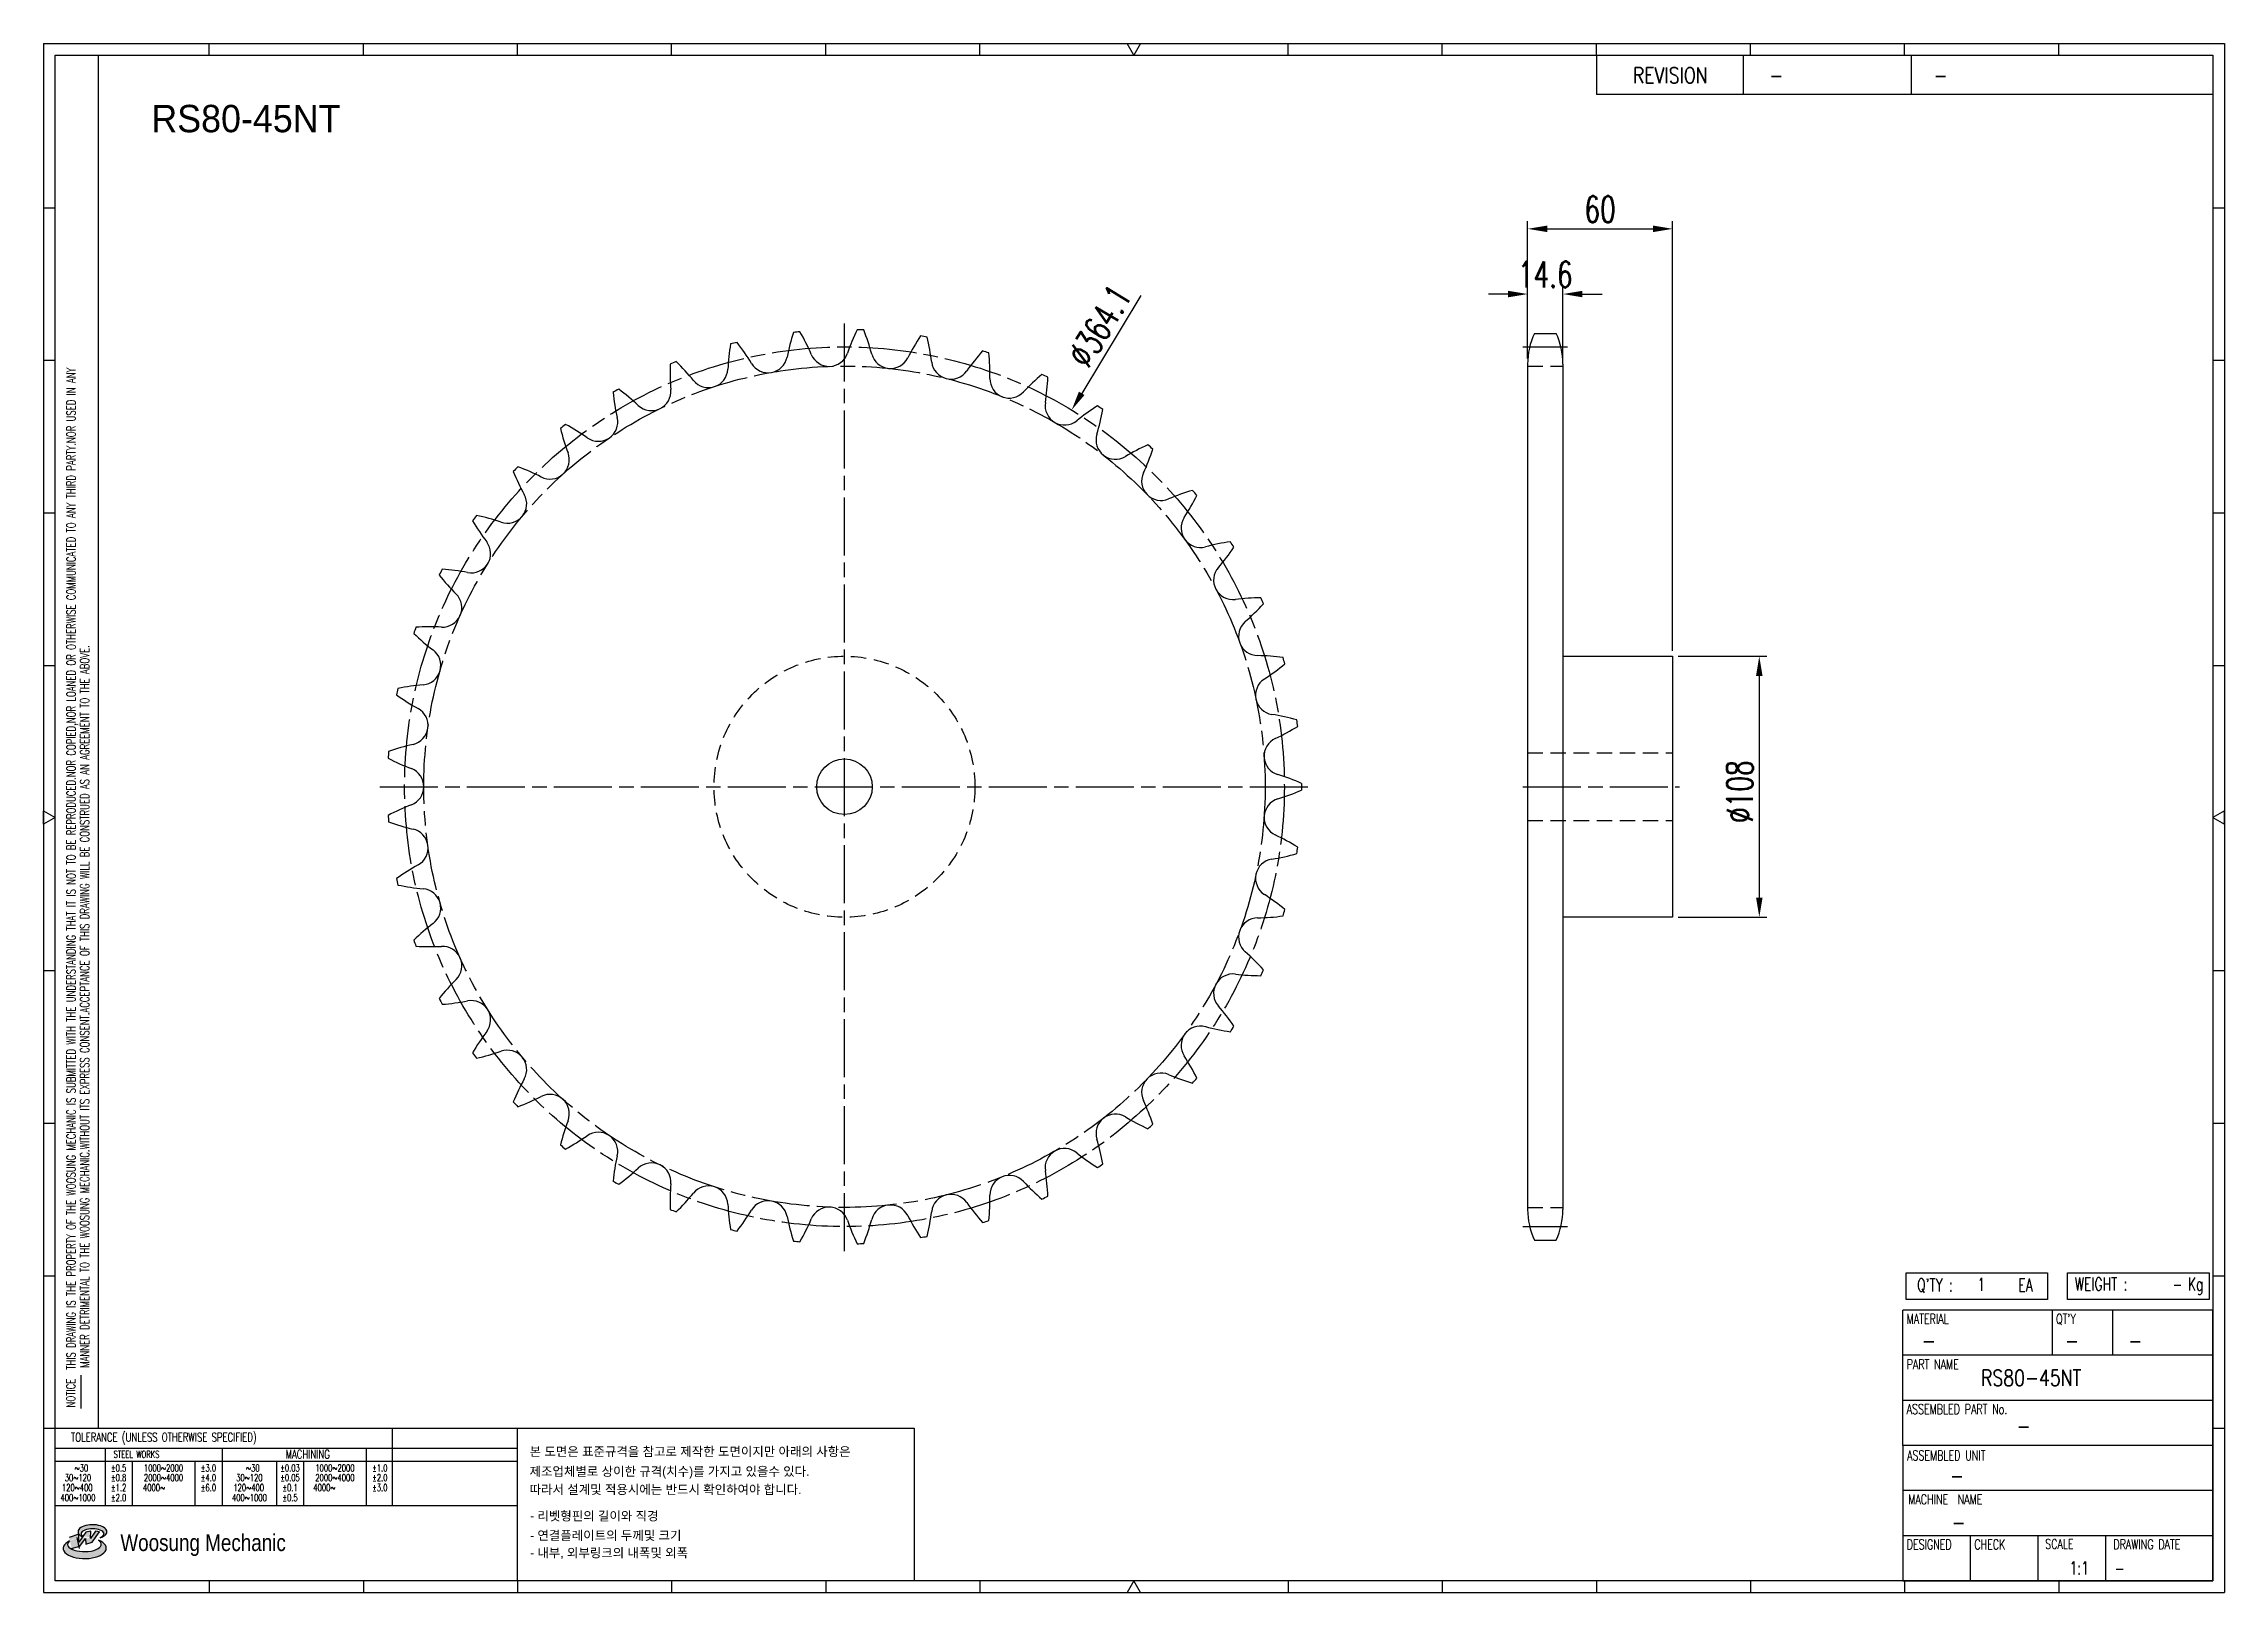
# Model space of a CAD drawing. Header units: millimetres. Extents: x 26815 to 27718, y 34 to 675.
import ezdxf
from ezdxf.enums import TextEntityAlignment as Align

# ---------------------------------------------------------------- set-up
doc = ezdxf.new("R2010")
doc.units = ezdxf.units.MM
for name, pattern in [('AM_ISO08W050', [18, 12, -1.5, 3, -1.5]), ('AM_ISO08W050x2', [9, 6, -0.75, 1.5, -0.75]), ('HIDDEN', [9.525, 6.35, -3.175])]:
    doc.linetypes.add(name, pattern=pattern)
doc.layers.get('Defpoints').update_dxf_attribs({"color": 80})
doc.layers.add('CL2', color=4, linetype='AM_ISO08W050', lineweight=25)
for name, color, linetype in [('HL', 2, 'HIDDEN'), ('LOGO', 7, 'Continuous'), ('S-DIM', 7, 'Continuous'), ('TITLE', 7, 'Continuous')]:
    doc.layers.add(name, color=color, linetype=linetype)
doc.styles.add('HAN', font='ROMANS.shx', dxfattribs={"width": 0.7, "bigfont": 'whgtxt.shx'})
doc.styles.add('HKD_ST2', font='romans.shx', dxfattribs={"width": 0.7, "height": 4, "bigfont": '@extfont2.shx'})
doc.styles.add('HSG', font='SIMPLEX.shx', dxfattribs={"width": 0.7, "bigfont": 'HSG.shx'})
doc.styles.add('MtXpl_', font='Gulim.ttf')
doc.styles.add('SLDTEXTSTYLE4', font='arial.ttf', dxfattribs={"width": 0.8})
doc.dimstyles.new('APP23', dxfattribs={"dimscale": 4.5, "dimtxt": 2.4, "dimasz": 1.8, "dimexe": 0.7, "dimexo": 0.5, "dimgap": 0.6, "dimtad": 1, "dimtoh": 1, "dimdec": 1, "dimrnd": 0.01, "dimzin": 9, "dimdsep": 46, "dimtxsty": 'HSG', "dimcen": 0, "dimclrd": 1, "dimclre": 1, "dimclrt": 256, "dimazin": 2, "dimtp": 1, "dimtm": 1, "dimtfac": 0.5, "dimtdec": 1, "dimtix": 1, "dimtofl": 0, "dimtmove": 0, "dimatfit": 3, "dimfxl": 0, "dimtvp": 1, "dimtolj": 2, "dimlwd": -1, "dimlwe": -1, "dimarcsym": 0})

# ---------------------------------------------------------------- blocks, each defined once
blk = doc.blocks.new('MASTER')
at = {"layer": 'LOGO'}
h = blk.add_hatch(color=10, dxfattribs=at)
h.paths.add_polyline_path([(1.544, 35.177), (1.554, 34.966), (1.779, 35.034), (2.054, 35.422), (1.908, 35.446), (1.728, 35.167), (1.741, 35.439), (1.547, 35.405), (1.292, 35.041), (1.295, 35.33), (0.943, 35.208), (1.03, 34.8), (1.336, 34.885)])
edge = h.paths.add_edge_path()
edge.add_ellipse((1.795, 35.421), major_axis=(-0.53, 0), ratio=0.487785, start_angle=122.36065, end_angle=403.39574)
edge.add_line((1.411, 35.244), (1.419, 35.261))
edge.add_ellipse((1.798, 35.344), major_axis=(-0.423, 0), ratio=0.444396, start_angle=131.58977, end_angle=386.19408, ccw=False)
edge = h.paths.add_edge_path()
edge.add_ellipse((1.512, 34.815), major_axis=(-0.793, 0), ratio=0.480113, start_angle=314.67633, end_angle=590.85213)
edge.add_ellipse((1.501, 34.958), major_axis=(-0.62, 0), ratio=0.43311, start_angle=331.7024, end_angle=574.42495, ccw=False)
at = {"color": 140}
for p, q in [((0, 90.118), (80.15, 90.118)), ((0, 90.118), (0, 33.191)), ((80.15, 90.118), (80.15, 33.191)), ((57.068, 89.693), (57.068, 88.246)), ((62.47, 89.693), (62.47, 88.246)), ((68.635, 89.693), (68.635, 88.246)), ((79.725, 88.246), (57.068, 88.246)), ((68.449, 43.961), (68.449, 44.936)), ((68.449, 44.936), (73.654, 44.936)), ((73.654, 44.936), (73.654, 43.961)), ((74.39, 43.961), (74.39, 44.936)), ((74.39, 44.936), (79.595, 44.936)), ((79.595, 44.936), (79.595, 43.961)), ((68.336, 38.59), (68.336, 43.563)), ((79.725, 43.563), (68.336, 43.563)), ((73.654, 43.961), (68.449, 43.961)), ((73.827, 43.563), (73.827, 41.905)), ((79.595, 43.961), (74.39, 43.961)), ((76.037, 43.563), (76.037, 41.905)), ((79.725, 38.59), (79.725, 43.563)), ((79.725, 41.905), (68.336, 41.905)), ((79.725, 40.248), (68.336, 40.248)), ((68.336, 38.59), (68.336, 33.616)), ((79.725, 38.59), (68.336, 38.59)), ((79.725, 33.616), (79.725, 38.59)), ((79.725, 36.932), (68.336, 36.932)), ((79.725, 35.274), (68.336, 35.274)), ((70.822, 33.616), (70.822, 35.274)), ((73.309, 33.616), (73.309, 35.274)), ((75.796, 33.616), (75.796, 35.274)), ((0, 33.191), (80.15, 33.191)), ((68.336, 33.616), (79.725, 33.616))]:
    blk.add_line(p, q, dxfattribs=at)
for p, q in [((6.089, 89.693), (6.089, 90.118)), ((11.753, 89.693), (11.753, 90.118)), ((17.418, 89.693), (17.418, 90.118)), ((23.082, 89.693), (23.082, 90.118)), ((28.746, 89.693), (28.746, 90.118)), ((34.411, 89.693), (34.411, 90.118)), ((45.739, 89.693), (45.739, 90.118)), ((51.404, 89.693), (51.404, 90.118)), ((57.068, 89.693), (57.068, 90.118)), ((62.732, 89.693), (62.732, 90.118)), ((68.397, 89.693), (68.397, 90.118)), ((74.061, 89.693), (74.061, 90.118)), ((0, 84.085), (0.425, 84.085)), ((79.725, 84.085), (80.15, 84.085)), ((0, 78.478), (0.425, 78.478)), ((79.725, 78.478), (80.15, 78.478)), ((0, 72.87), (0.425, 72.87)), ((79.725, 72.87), (80.15, 72.87)), ((0, 67.262), (0.425, 67.262)), ((79.725, 67.262), (80.15, 67.262)), ((0, 56.047), (0.425, 56.047)), ((79.725, 56.047), (80.15, 56.047)), ((0, 50.439), (0.425, 50.439)), ((79.725, 50.439), (80.15, 50.439)), ((0, 44.832), (0.425, 44.832)), ((79.725, 44.832), (80.15, 44.832)), ((1.377, 39.947), (1.377, 41.174)), ((0, 39.224), (0.425, 39.224)), ((79.725, 39.224), (80.15, 39.224)), ((6.089, 33.616), (6.089, 33.191)), ((11.753, 33.616), (11.753, 33.191)), ((17.418, 33.616), (17.418, 33.191)), ((23.082, 33.616), (23.082, 33.191)), ((28.746, 33.616), (28.746, 33.191)), ((34.411, 33.616), (34.411, 33.191)), ((45.739, 33.616), (45.739, 33.191)), ((51.404, 33.616), (51.404, 33.191)), ((57.068, 33.616), (57.068, 33.191)), ((62.732, 33.616), (62.732, 33.191)), ((68.397, 33.616), (68.397, 33.191)), ((74.061, 33.616), (74.061, 33.191))]:
    blk.add_line(p, q)
at = {"color": 2}
for p, q in [((2.017, 39.224), (2.017, 89.693)), ((0.425, 39.224), (17.418, 39.224)), ((0.425, 38.487), (17.418, 38.487)), ((2.257, 38.487), (2.257, 36.382)), ((6.557, 38.5), (6.557, 36.382)), ((11.857, 38.487), (11.857, 36.382)), ((12.816, 39.224), (12.816, 36.382)), ((17.418, 33.616), (17.418, 39.224)), ((0.425, 38.012), (17.418, 38.012)), ((3.257, 38.012), (3.257, 36.382)), ((5.557, 38.012), (5.557, 36.382)), ((8.557, 38.012), (8.557, 36.382)), ((9.557, 38.026), (9.557, 36.382)), ((0.425, 36.382), (17.418, 36.382))]:
    blk.add_line(p, q, dxfattribs=at)
for points in [[(40.075, 89.693), (39.83, 90.118), (40.32, 90.118)], [(0.425, 61.679), (0, 61.433), (0, 61.924)], [(79.725, 61.679), (80.15, 61.433), (80.15, 61.924)], [(40.075, 33.616), (39.83, 33.191), (40.32, 33.191)]]:
    blk.add_lwpolyline(points, close=True)
at = {"color": 140}
blk.add_lwpolyline([(0.425, 89.693), (79.725, 89.693), (79.725, 33.616), (0.425, 33.616)], close=True, dxfattribs=at)
at = {"layer": 'LOGO'}
for p, q in [((1.295, 35.33), (0.943, 35.208)), ((1.547, 35.405), (1.292, 35.041)), ((1.292, 35.041), (1.295, 35.33)), ((1.741, 35.439), (1.547, 35.405)), ((1.908, 35.446), (1.728, 35.167)), ((1.728, 35.167), (1.741, 35.439)), ((1.779, 35.034), (2.054, 35.422)), ((2.054, 35.422), (1.908, 35.446)), ((1.03, 34.8), (1.336, 34.885)), ((1.224, 35.208), (1.311, 34.8)), ((1.224, 35.208), (1.224, 35.208)), ((1.336, 34.885), (1.544, 35.177)), ((1.419, 35.261), (1.411, 35.244)), ((1.544, 35.177), (1.554, 34.966)), ((1.554, 34.966), (1.779, 35.034))]:
    blk.add_line(p, q, dxfattribs=at)
for centre, major_axis, ratio, start_param, end_param in [((1.795, 35.421), (-0.53, 0), 0.487785, 2.135596, 7.040584), ((1.798, 35.344), (-0.423, 0), 0.444396, 2.296675, 6.740358), ((1.512, 34.815), (-0.793, 0), 0.480113, 5.492138, 10.312315), ((1.501, 34.958), (-0.62, 0), 0.43311, 5.789299, 10.025607)]:
    blk.add_ellipse(centre, major_axis=major_axis, ratio=ratio, start_param=start_param, end_param=end_param, dxfattribs=at)
for s, height, style, width, p in [('REVISION', 0.5806, 'HAN', 0.8, (58.415, 88.664)), ('-', 0.581, 'HAN', 0.8, (63.426, 88.664)), ('-', 0.581, 'HAN', 0.8, (69.468, 88.664)), ("Q'TY : ", 0.4746, 'HKD_ST2', 0.7, (68.857, 44.253)), ('1', 0.475, 'HKD_ST2', 0.7, (71.071, 44.275)), ('EA', 0.4746, 'HKD_ST2', 0.7, (72.578, 44.253)), ('WEIGHT : ', 0.4746, 'HKD_ST2', 0.7, (74.65, 44.286)), ('Kg', 0.4746, 'HKD_ST2', 0.7, (78.807, 44.286)), ('-', 0.581, 'HAN', 0.8, (69.029, 42.157)), ('-', 0.581, 'HAN', 0.8, (74.289, 42.157)), ('-', 0.581, 'HAN', 0.8, (76.623, 42.157)), ('-', 0.581, 'HAN', 0.8, (72.515, 39.013)), ('-', 0.581, 'HAN', 0.8, (70.067, 37.189)), ('-', 0.581, 'HAN', 0.8, (70.126, 35.48)), ('1:1', 0.4746, 'HKD_ST2', 0.7, (74.458, 33.848)), ('-', 0.475, 'HKD_ST2', 0.7, (76.112, 33.837))]:
    blk.add_text(s, height=height, dxfattribs=dict(style=style, width=width)).set_placement(p)
at = {"color": 6, "style": 'HKD_ST2', "width": 0.7}
for s, p in [(' THIS DRAWING IS THE PROPERTY OF THE WOOSUNG MECHANIC IS SUBMITTED WITH THE UNDERSTANDING THAT IT IS NOT TO BE REPRODUCED.NOR COPIED,NOR LOANED OR OTHERWISE COMMUNICATED TO ANY THIRD PARTY.NOR USED IN ANY', (1.173, 41.217)), ('MANNER DETRIMENTAL TO THE WOOSUNG MECHANIC.WITHOUT ITS EXPRESS CONSENT.ACCEPTANCE OF THIS DRAWING WILL BE CONSTRUED AS AN AGREEMENT TO THE ABOVE.', (1.672, 41.447))]:
    blk.add_text(s, height=0.326266, rotation=90, dxfattribs=at).set_placement(p)
at = {"style": 'HKD_ST2', "width": 0.7}
blk.add_text('-', height=0.475, dxfattribs=at).set_placement((78.613, 44.286), align=Align.RIGHT)
at = {"color": 254, "style": 'HKD_ST2', "width": 0.7}
for s, height, p in [('MATERIAL', 0.3651, (68.474, 43.425)), ("QT'Y", 0.3651, (73.965, 43.425)), ('PART NAME', 0.3651, (68.474, 41.756)), ('ASSEMBLED PART No.', 0.36511, (68.474, 40.109)), ('ASSEMBLED UNIT', 0.36511, (68.49, 38.408)), ('MACHINE  NAME', 0.36511, (68.532, 36.794)), ('DESIGNED', 0.3651, (68.474, 35.136)), ('CHECK', 0.3651, (70.961, 35.136)), ('SCALE', 0.3651, (73.566, 35.153)), ('DRAWING DATE', 0.36511, (76.071, 35.141))]:
    blk.add_text(s, height=height, dxfattribs=at).set_placement(p, align=Align.TOP_LEFT)
at = {"style": 'HKD_ST2', "width": 0.7}
blk.add_text('NOTICE', height=0.3263, rotation=90, dxfattribs=at).set_placement((1.163, 39.988))
blk.add_text('TOLERANCE (UNLESS OTHERWISE SPECIFIED)', height=0.32627, dxfattribs=at).set_placement((4.417, 38.896), align=Align.MIDDLE_CENTER)
at = {"color": 4, "style": 'HKD_ST2', "width": 0.7}
for s, height, p in [('%%12630', 0.261, (1.389, 37.762)), ('1000%%1262000', 0.26101, (4.407, 37.762)), ('%%12630', 0.261, (7.689, 37.762)), ('1000%%1262000', 0.26101, (10.707, 37.762)), ('120%%126400', 0.26101, (1.237, 37.045)), ('30%%126120', 0.261, (1.263, 37.411)), ('4000%%126', 0.261, (4.061, 37.045)), ('2000%%1264000', 0.26101, (4.407, 37.411)), ('120%%126400', 0.26101, (7.537, 37.045)), ('30%%126120', 0.261, (7.563, 37.411)), ('4000%%126', 0.261, (10.321, 37.045)), ('2000%%1264000', 0.26101, (10.707, 37.411)), ('400%%1261000', 0.26101, (1.263, 36.67)), ('400%%1261000', 0.26101, (7.563, 36.67))]:
    blk.add_text(s, height=height, dxfattribs=at).set_placement(p, align=Align.MIDDLE_CENTER)
for s, height, p in [('%%P0.5', 0.261, (2.757, 37.762)), ('STEEL WORKS', 0.26101, (3.416, 38.268)), ('%%P3.0', 0.261, (6.057, 37.762)), ('%%P0.03', 0.261, (9.057, 37.762)), ('MACHINING', 0.3263, (9.707, 38.27)), ('%%P1.0', 0.261, (12.357, 37.762)), ('%%P0.8', 0.261, (2.757, 37.411)), ('%%P1.2', 0.261, (2.757, 37.045)), ('%%P4.0', 0.261, (6.057, 37.411)), ('%%P6.0', 0.261, (6.057, 37.045)), ('%%P0.05', 0.261, (9.057, 37.411)), ('%%P0.1', 0.261, (9.057, 37.045)), ('%%P2.0', 0.261, (12.357, 37.411)), ('%%P3.0', 0.261, (12.357, 37.045)), ('%%P2.0', 0.261, (2.757, 36.67)), ('%%P0.5', 0.261, (9.057, 36.67))]:
    blk.add_text(s, height=height, dxfattribs=at).set_placement(p, align=Align.MIDDLE)
at = {"color": 1, "style": 'SLDTEXTSTYLE4', "width": 0.8}
blk.add_text('Woosung Mechanic', height=0.61957, dxfattribs=at).set_placement((2.822, 34.711))
blk = doc.blocks.new('*D2')
at = {"layer": 'Defpoints', "color": 0, "transparency": 16777216}
for p in [(27443.98, 570.98), (27429.38, 542.02), (27443.98, 542.02)]:
    blk.add_point(p, dxfattribs=at)
at = {"layer": 'S-DIM', "color": 1, "transparency": 16777216}
for p, q in [((27421.28, 570.98), (27413.18, 570.98)), ((27429.38, 544.27), (27429.38, 574.13)), ((27443.98, 544.27), (27443.98, 574.13)), ((27452.08, 570.98), (27460.18, 570.98))]:
    blk.add_line(p, q, dxfattribs=at)
for points in [[(27421.28, 572.33), (27421.28, 569.63), (27429.38, 570.98)], [(27452.08, 572.33), (27452.08, 569.63), (27443.98, 570.98)]]:
    blk.add_solid(points, dxfattribs=at)
at = {"layer": 'S-DIM', "transparency": 16777216, "insert": (27436.68, 579.08), "char_height": 10.8, "attachment_point": 5, "style": 'HSG'}
blk.add_mtext('\\A2;14.6', dxfattribs=at)
blk = doc.blocks.new('*D3')
at = {"layer": 'Defpoints', "color": 0, "transparency": 16777216}
for p in [(27489.38, 597.98), (27429.38, 542.02), (27489.38, 421.05)]:
    blk.add_point(p, dxfattribs=at)
at = {"layer": 'S-DIM', "color": 1, "transparency": 16777216}
for p, q in [((27429.38, 544.27), (27429.38, 601.13)), ((27437.48, 597.98), (27481.28, 597.98)), ((27489.38, 423.3), (27489.38, 601.13))]:
    blk.add_line(p, q, dxfattribs=at)
for points in [[(27437.48, 599.33), (27437.48, 596.63), (27429.38, 597.98)], [(27481.28, 599.33), (27481.28, 596.63), (27489.38, 597.98)]]:
    blk.add_solid(points, dxfattribs=at)
at = {"layer": 'S-DIM', "transparency": 16777216, "insert": (27459.38, 606.08), "char_height": 10.8, "attachment_point": 5, "style": 'HSG'}
blk.add_mtext('\\A2;60', dxfattribs=at)
blk = doc.blocks.new('*D4')
at = {"layer": 'Defpoints', "color": 0, "transparency": 16777216}
for p in [(27240.64, 522.96), (27052.6, 211.15)]:
    blk.add_point(p, dxfattribs=at)
at = {"layer": 'S-DIM', "color": 1, "transparency": 16777216}
blk.add_line((27269.27, 570.43), (27244.82, 529.89), dxfattribs=at)
blk.add_solid([(27243.67, 530.59), (27245.98, 529.19), (27240.64, 522.96)], dxfattribs=at)
at = {"layer": 'S-DIM', "transparency": 16777216, "insert": (27252.2, 557.81), "char_height": 10.8, "attachment_point": 5, "rotation": 58.90684, "style": 'HSG'}
blk.add_mtext('\\A2;∅364.1', dxfattribs=at)
blk = doc.blocks.new('*D5')
at = {"layer": 'Defpoints', "color": 0, "transparency": 16777216}
for p in [(27489.38, 421.05), (27489.38, 313.05), (27525.26, 313.05)]:
    blk.add_point(p, dxfattribs=at)
at = {"layer": 'S-DIM', "color": 1, "transparency": 16777216}
for p, q in [((27491.63, 421.05), (27528.41, 421.05)), ((27525.26, 412.95), (27525.26, 321.15)), ((27491.63, 313.05), (27528.41, 313.05))]:
    blk.add_line(p, q, dxfattribs=at)
for points in [[(27523.91, 412.95), (27526.61, 412.95), (27525.26, 421.05)], [(27523.91, 321.15), (27526.61, 321.15), (27525.26, 313.05)]]:
    blk.add_solid(points, dxfattribs=at)
at = {"layer": 'S-DIM', "transparency": 16777216, "insert": (27517.16, 365.01), "char_height": 10.8, "attachment_point": 5, "rotation": 90, "style": 'HSG'}
blk.add_mtext('\\A2;%%c108', dxfattribs=at)

msp = doc.modelspace()

# ---------------------------------------------------------------- linework, layer by layer
for p, q in [((27432.18, 554.72), (27441.18, 554.72)), ((27429.38, 542.02), (27429.38, 192.08)), ((27443.98, 542.02), (27443.98, 192.08)), ((27443.98, 421.05), (27489.38, 421.05)), ((27489.38, 421.05), (27489.38, 313.05)), ((27489.38, 313.05), (27443.98, 313.05)), ((27432.18, 179.38), (27441.18, 179.38))]:
    msp.add_line(p, q)
at = {"color": 140}
msp.add_lwpolyline([(27011.3, 101.51), (27175.49, 101.51), (27175.49, 38.36), (27011.3, 38.36)], close=True, dxfattribs=at)
msp.add_circle((27146.62, 367.05), 11.5)
for centre, radius, start, end in [((27146.62, 367.05), 189.24, 103.58603, 104.41397), ((27031.34, 496.17), 89.56, 31, 37.74648), ((27210.78, 527.81), 89.56, 162.25352, 169), ((27146.62, 367.05), 189.24, 95.58603, 96.41397), ((27050.44, 510.95), 89.56, 23, 29.74648), ((27232.53, 517.31), 89.56, 154.25352, 161), ((27146.62, 367.05), 189.24, 87.58603, 88.41397), ((27071.4, 522.94), 89.56, 15, 21.74648), ((27252.6, 503.89), 89.56, 146.25352, 153), ((27146.62, 367.05), 189.24, 79.58603, 80.41397), ((27093.83, 531.89), 89.56, 7, 13.74648), ((27459.58, 542.02), 30.2, 155.13196, 180), ((27413.78, 542.02), 30.2, 0, 24.86804), ((27163.98, 539.26), 89.56, 178.25352, 185), ((27146.62, 367.05), 189.24, 111.58603, 112.41397), ((27014.5, 478.87), 89.56, 39, 45.74648), ((27187.78, 535.17), 89.56, 170.25352, 177), ((27114.99, 546.43), 8.02, 211, 349), ((27140.26, 549.08), 8.02, 203, 341), ((27165.66, 548.19), 8.02, 195, 333), ((27190.68, 543.78), 8.02, 187, 325), ((27270.62, 487.81), 89.56, 138.25352, 145), ((27146.62, 367.05), 189.24, 71.58603, 72.41397), ((27117.28, 537.63), 89.56, 359, 5.74648), ((27090.33, 540.28), 8.02, 219, 357), ((27214.85, 535.93), 8.02, 179, 317), ((27286.22, 469.38), 89.56, 130.25352, 137), ((27146.62, 367.05), 189.24, 63.58603, 64.41397), ((27141.31, 540.06), 89.56, 351, 357.74648), ((27146.62, 367.05), 189.24, 119.58603, 120.41397), ((27139.85, 540), 89.56, 186.25352, 193), ((27000.22, 459.39), 89.56, 47, 53.74648), ((27066.77, 530.76), 8.02, 227, 5), ((27237.69, 524.79), 8.02, 171, 309), ((27299.1, 448.95), 89.56, 122.25352, 129), ((27146.62, 367.05), 189.24, 55.58603, 56.41397), ((27146.62, 367.05), 189.24, 127.58603, 128.41397), ((27115.84, 537.38), 89.56, 194.25352, 201), ((26988.79, 438.12), 89.56, 55, 61.74648), ((27044.77, 518.05), 8.02, 235, 13), ((27165.44, 539.11), 89.56, 343, 349.74648), ((27258.76, 510.58), 8.02, 163, 301), ((27309.01, 426.94), 89.56, 114.25352, 121), ((27189.2, 534.82), 89.56, 335, 341.74648), ((27146.62, 367.05), 189.24, 47.58603, 48.41397), ((27146.62, 367.05), 189.24, 135.58603, 136.41397), ((27092.44, 531.44), 89.56, 202.25352, 209), ((26980.44, 415.46), 89.56, 63, 69.74648), ((27024.74, 502.41), 8.02, 243, 21), ((27277.64, 493.58), 8.02, 155, 293), ((27007.09, 484.13), 8.02, 251, 29), ((27315.77, 403.75), 89.56, 106.25352, 113), ((27212.13, 527.26), 89.56, 327, 333.74648), ((27146.62, 367.05), 189.24, 39.58603, 40.41397), ((27146.62, 367.05), 189.24, 143.58603, 144.41397), ((26975.32, 391.86), 89.56, 71, 77.74648), ((27293.97, 474.11), 8.02, 147, 285), ((27070.09, 522.3), 89.56, 210.25352, 217), ((26992.15, 463.57), 8.02, 259, 37), ((27319.23, 379.85), 89.56, 98.25352, 105), ((27233.79, 516.58), 89.56, 319, 325.74648), ((27146.62, 367.05), 189.24, 31.58603, 32.41397), ((27146.62, 367.05), 189.24, 151.58603, 152.41397), ((27049.22, 510.14), 89.56, 218.25352, 225), ((26973.53, 367.78), 89.56, 79, 85.74648), ((27307.44, 452.56), 8.02, 139, 277), ((26980.22, 441.13), 8.02, 267, 45), ((27319.33, 355.71), 89.56, 90.25352, 97), ((27253.75, 502.99), 89.56, 311, 317.74648), ((27146.62, 367.05), 189.24, 23.58603, 24.41397), ((27317.77, 429.35), 8.02, 131, 269), ((27146.62, 367.05), 189.24, 159.58603, 160.41397), ((27030.26, 495.19), 89.56, 226.25352, 233), ((26975.12, 343.69), 89.56, 87, 93.74648), ((26971.53, 417.26), 8.02, 275, 53), ((27316.07, 331.78), 89.56, 82.25352, 89), ((27271.63, 486.76), 89.56, 303, 309.74648), ((27146.62, 367.05), 189.24, 15.58603, 16.41397), ((27146.62, 367.05), 189.24, 167.58603, 168.41397), ((26980.04, 320.04), 89.56, 95, 101.74648), ((27324.78, 404.92), 8.02, 123, 261), ((27013.56, 477.75), 89.56, 234.25352, 241), ((26966.25, 392.4), 8.02, 283, 61), ((27309.51, 308.54), 89.56, 74.25352, 81), ((27287.08, 468.2), 89.56, 295, 301.74648), ((27146.62, 367.05), 189.24, 7.58603, 8.41397), ((27146.62, 367.05), 189.24, 175.58603, 176.41397), ((26988.2, 297.32), 89.56, 103, 109.74648), ((27328.32, 379.76), 8.02, 115, 253), ((26999.45, 458.15), 89.56, 242.25352, 249), ((26964.48, 367.05), 8.02, 291, 69), ((27299.78, 286.44), 89.56, 66.25352, 73), ((27328.32, 354.35), 8.02, 107, 245), ((27299.78, 447.66), 89.56, 287, 293.74648), ((27146.62, 367.05), 189.24, 359.58603, 0.41397), ((26999.45, 275.95), 89.56, 111, 117.74648), ((27146.62, 367.05), 189.24, 183.58603, 184.41397), ((26988.2, 436.78), 89.56, 250.25352, 257), ((26966.25, 341.7), 8.02, 299, 77), ((27287.08, 265.91), 89.56, 58.25352, 65), ((27013.56, 256.35), 89.56, 119, 125.74648), ((27324.78, 329.18), 8.02, 99, 237), ((27309.51, 425.56), 89.56, 279, 285.74648), ((27146.62, 367.05), 189.24, 351.58603, 352.41397), ((27146.62, 367.05), 189.24, 191.58603, 192.41397), ((26980.04, 414.06), 89.56, 258.25352, 265), ((26971.53, 316.85), 8.02, 307, 85), ((27271.63, 247.34), 89.56, 50.25352, 57), ((27146.62, 367.05), 189.24, 343.58603, 344.41397), ((27030.26, 238.91), 89.56, 127, 133.74648), ((27317.77, 304.75), 8.02, 91, 229), ((27316.07, 402.32), 89.56, 271, 277.74648), ((27146.62, 367.05), 189.24, 199.58603, 200.41397), ((26975.12, 390.42), 89.56, 266.25352, 273), ((26980.22, 292.97), 8.02, 315, 93), ((27253.75, 231.11), 89.56, 42.25352, 49), ((27307.44, 281.54), 8.02, 83, 221), ((27319.33, 378.4), 89.56, 263, 269.74648), ((27146.62, 367.05), 189.24, 335.58603, 336.41397), ((27049.22, 223.97), 89.56, 135, 141.74648), ((27146.62, 367.05), 189.24, 207.58603, 208.41397), ((26973.53, 366.32), 89.56, 274.25352, 281), ((26992.15, 270.53), 8.02, 323, 101), ((27233.79, 217.52), 89.56, 34.25352, 41), ((27070.09, 211.8), 89.56, 143, 149.74648), ((27293.97, 259.99), 8.02, 75, 213), ((27319.23, 354.25), 89.56, 255, 261.74648), ((27146.62, 367.05), 189.24, 327.58603, 328.41397), ((27146.62, 367.05), 189.24, 215.58603, 216.41397), ((26975.32, 342.24), 89.56, 282.25352, 289), ((27007.09, 249.97), 8.02, 331, 109), ((27212.13, 206.84), 89.56, 26.25352, 33), ((27092.44, 202.66), 89.56, 151, 157.74648), ((27277.64, 240.52), 8.02, 67, 205), ((27315.77, 330.35), 89.56, 247, 253.74648), ((27146.62, 367.05), 189.24, 319.58603, 320.41397), ((27146.62, 367.05), 189.24, 223.58603, 224.41397), ((26980.44, 318.64), 89.56, 290.25352, 297), ((27024.74, 231.69), 8.02, 339, 117), ((27189.2, 199.28), 89.56, 18.25352, 25), ((27115.84, 196.72), 89.56, 159, 165.74648), ((27258.76, 223.52), 8.02, 59, 197), ((27309.01, 307.17), 89.56, 239, 245.74648), ((27146.62, 367.05), 189.24, 311.58603, 312.41397), ((27146.62, 367.05), 189.24, 231.58603, 232.41397), ((26988.79, 295.98), 89.56, 298.25352, 305), ((27044.77, 216.05), 8.02, 347, 125), ((27237.69, 209.31), 8.02, 51, 189), ((27165.44, 194.99), 89.56, 10.25352, 17), ((27139.85, 194.1), 89.56, 167, 173.74648), ((27000.22, 274.71), 89.56, 306.25352, 313), ((27066.77, 203.34), 8.02, 355, 133), ((27141.31, 194.05), 89.56, 2.25352, 9), ((27299.1, 285.15), 89.56, 231, 237.74648), ((27146.62, 367.05), 189.24, 303.58603, 304.41397), ((27146.62, 367.05), 189.24, 239.58603, 240.41397), ((27163.98, 194.84), 89.56, 175, 181.74648), ((27014.5, 255.23), 89.56, 314.25352, 321), ((27090.33, 193.82), 8.02, 3, 141), ((27214.85, 198.17), 8.02, 43, 181), ((27286.22, 264.72), 89.56, 223, 229.74648), ((27146.62, 367.05), 189.24, 247.58603, 248.41397), ((27187.78, 198.93), 89.56, 183, 189.74648), ((27031.34, 237.94), 89.56, 322.25352, 329), ((27114.99, 187.68), 8.02, 11, 149), ((27140.26, 185.02), 8.02, 19, 157), ((27165.66, 185.91), 8.02, 27, 165), ((27252.6, 230.21), 89.56, 207, 213.74648), ((27093.83, 202.21), 89.56, 346.25352, 353), ((27190.68, 190.32), 8.02, 35, 173), ((27270.62, 246.29), 89.56, 215, 221.74648), ((27117.28, 196.47), 89.56, 354.25352, 1), ((27146.62, 367.05), 189.24, 295.58603, 296.41397), ((27459.58, 192.08), 30.2, 180, 204.86804), ((27413.78, 192.08), 30.2, 335.13196, 0), ((27146.62, 367.05), 189.24, 255.58603, 256.41397), ((27210.78, 206.3), 89.56, 191, 197.74648), ((27050.44, 223.15), 89.56, 330.25352, 337), ((27232.53, 216.79), 89.56, 199, 205.74648), ((27071.4, 211.16), 89.56, 338.25352, 345), ((27146.62, 367.05), 189.24, 279.58603, 280.41397), ((27146.62, 367.05), 189.24, 287.58603, 288.41397), ((27146.62, 367.05), 189.24, 263.58603, 264.41397), ((27146.62, 367.05), 189.24, 271.58603, 272.41397)]:
    msp.add_arc(centre, radius, start, end)
at = {"layer": 'CL2', "linetype": 'AM_ISO08W050x2', "ltscale": 4}
for p, q in [((27146.62, 174.81), (27146.62, 559.29)), ((27427.44, 549.11), (27445.92, 549.11)), ((26954.38, 367.05), (27338.86, 367.05)), ((27427.44, 367.05), (27492.19, 367.05)), ((27427.44, 184.99), (27445.92, 184.99))]:
    msp.add_line(p, q, dxfattribs=at)
for radius in [182.06, 174.12]:
    msp.add_circle((27146.62, 367.05), radius, dxfattribs=at)
at = {"layer": 'HL', "linetype": 'HIDDEN'}
for p, q in [((27429.38, 541.17), (27443.98, 541.17)), ((27429.38, 381.05), (27489.38, 381.05)), ((27429.38, 353.05), (27489.38, 353.05)), ((27429.38, 192.93), (27443.98, 192.93))]:
    msp.add_line(p, q, dxfattribs=at)
msp.add_circle((27146.62, 367.05), 54, dxfattribs=at)

# ---------------------------------------------------------------- block references
at = {"color": 140, "xscale": 11.26142068501861, "yscale": 11.26142068501861, "zscale": 11.26142068501861}
msp.add_blockref('MASTER', (26815.15, -340.21), dxfattribs=at)

# ---------------------------------------------------------------- texts
at = {"style": 'HAN', "width": 0.8}
msp.add_text('RS80-45NT', height=6.538, dxfattribs=at).set_placement((27617.05, 119.1))
at = {"color": 140, "style": 'MtXpl_'}
for s, p in [('본 도면은 표준규격을 참고로 제작한 도면이지만 아래의 사항은', (27016.3, 90)), ('제조업체별로 상이한 규격(치수)를 가지고 있을수 있다.', (27016.3, 81.79)), ('따라서 설계및 적용시에는 반드시 확인하여야 합니다.', (27016.3, 74.29)), ('- 리벳형핀의 길이와 직경', (27016.5, 63.33)), ('- 연결플레이트의 두께및 크기', (27016.5, 55.29)), ('- 내부, 외부링크의 내폭및 외폭', (27016.5, 48.07))]:
    msp.add_text(s, height=3.7776, dxfattribs=at).set_placement(p)
at = {"layer": 'TITLE', "color": 254, "style": 'MtXpl_'}
msp.add_text('RS80-45NT', height=11.333, dxfattribs=at).set_placement((26859.75, 637.96))

# ---------------------------------------------------------------- dimensions: what is measured, and where the dimension line sits
at = {"layer": 'S-DIM'}
dim = msp.add_linear_dim(base=(27489.38, 597.98), p1=(27429.38, 542.02), p2=(27489.38, 421.05), dimstyle='APP23', dxfattribs=at)
dim.commit()
dim.dimension.update_dxf_attribs({"geometry": '*D3', "text_midpoint": (27459.38, 606.08)})
dim = msp.add_diameter_dim_2p(p1=(27052.6, 211.15), p2=(27240.64, 522.96), dimstyle='APP23', dxfattribs=at)
dim.commit()
dim.dimension.update_dxf_attribs({"geometry": '*D4', "text_midpoint": (27252.2, 557.81)})
dim = msp.add_linear_dim(base=(27443.98, 570.98), p1=(27429.38, 542.02), p2=(27443.98, 542.02), dimstyle='APP23', dxfattribs=at)
dim.commit()
dim.dimension.update_dxf_attribs({"geometry": '*D2', "text_midpoint": (27436.68, 570.98), "dimtype": 128})
dim = msp.add_linear_dim(base=(27525.26, 313.05), p1=(27489.38, 421.05), p2=(27489.38, 313.05), angle=90, text='%%c<>', dimstyle='APP23', dxfattribs=at)
dim.commit()
dim.dimension.update_dxf_attribs({"geometry": '*D5', "text_midpoint": (27525.26, 365.01), "dimtype": 128})

doc.saveas('drawing.dxf')
